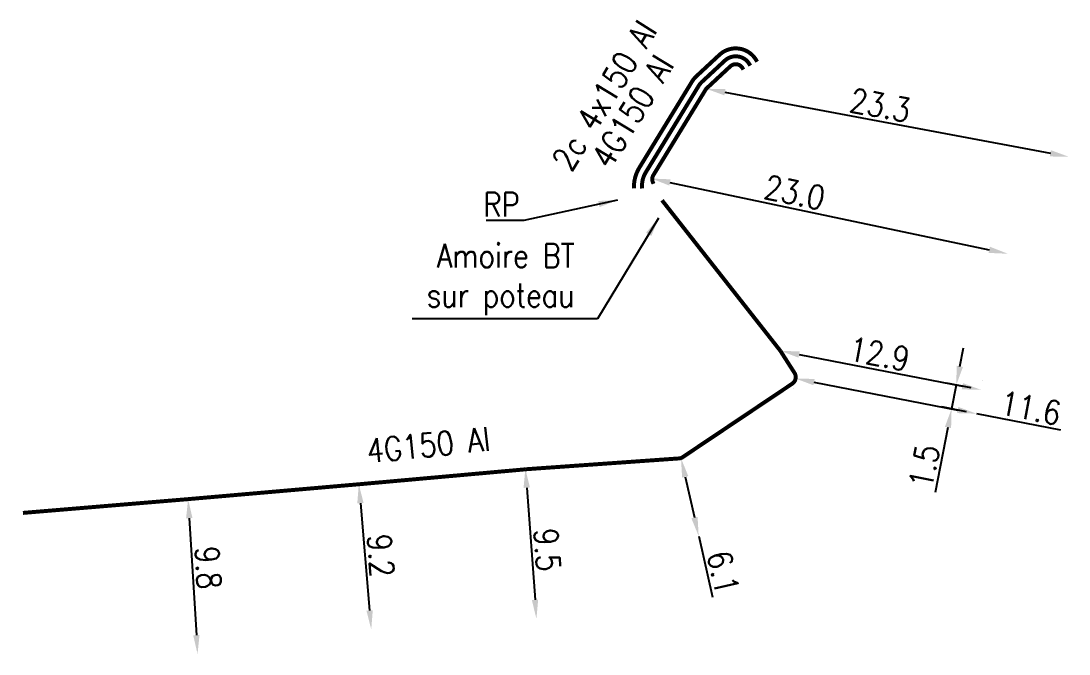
# Model space of a CAD drawing. Header units: millimetres. Extents: x 173000 to 173998, y 130000 to 131000.
# Drawn here: x 172999.9 to 173066, y 130109.9 to 130149.9 of the extents above; entities that cross this region are included whole.
import ezdxf
from ezdxf.enums import TextEntityAlignment as Align

# ---------------------------------------------------------------- set-up
doc = ezdxf.new("R2010")
doc.units = ezdxf.units.MM
doc.header["$PDMODE"] = 34
doc.linetypes.add('B_ST_Al', pattern=[2000, 1000, 1000])
doc.layers.get('Defpoints').update_dxf_attribs({"linetype": 'CONTINUOUS'})
doc.layers.add('B_100', color=3, linetype='CONTINUOUS')
doc.layers.add('B_110', color=1, linetype='CONTINUOUS')
doc.styles.get("Standard").update_dxf_attribs({"font": 'romans.shx', "width": 0.85})
doc.dimstyles.get("Standard").update_dxf_attribs({"dimtxt": 1.5, "dimasz": 1.2, "dimexe": 0.625, "dimexo": 0.625, "dimgap": 0.25, "dimtad": 1, "dimdec": 1, "dimzin": 0, "dimdsep": 46, "dimtxsty": 'Standard', "dimcen": -0.5, "dimadec": 0, "dimazin": 0, "dimtfac": 1, "dimtdec": 1, "dimtmove": 0, "dimatfit": 3, "dimfxl": 1, "dimtolj": 1, "dimtzin": 0, "dimarcsym": 0})

# ---------------------------------------------------------------- blocks, each defined once
blk = doc.blocks.new('*D109')
at = {"layer": 'B_110', "color": 0, "linetype": 'Continuous', "lineweight": -2}
blk.add_line((173044.305, 130145.391), (173064.846, 130141.533), dxfattribs=at)
at = {"layer": 'B_110', "color": 0, "linetype": 'Continuous'}
for points in [[(173044.342, 130145.587), (173044.268, 130145.194), (173043.125, 130145.612)], [(173064.883, 130141.73), (173064.809, 130141.337), (173066.025, 130141.312)]]:
    blk.add_solid(points, dxfattribs=at)
at = {"layer": 'Defpoints', "color": 0, "linetype": 'Continuous'}
for p in [(173043.125, 130145.612), (173066.025, 130141.312), (173066.025, 130141.312)]:
    blk.add_point(p, dxfattribs=at)
at = {"layer": 'B_110', "color": 0, "linetype": 'Continuous', "insert": (173054.106, 130144.568), "char_height": 1.5, "attachment_point": 5, "rotation": 349.3641}
blk.add_mtext('\\A1;23.3', dxfattribs=at)
blk = doc.blocks.new('*D110')
at = {"layer": 'B_110', "color": 0, "linetype": 'Continuous', "lineweight": -2}
blk.add_line((173040.833, 130139.695), (173060.989, 130135.44), dxfattribs=at)
at = {"layer": 'B_110', "color": 0, "linetype": 'Continuous'}
for points in [[(173040.874, 130139.89), (173040.792, 130139.499), (173039.659, 130139.942)], [(173061.03, 130135.636), (173060.948, 130135.244), (173062.163, 130135.192)]]:
    blk.add_solid(points, dxfattribs=at)
at = {"layer": 'Defpoints', "color": 0, "linetype": 'Continuous'}
for p in [(173039.659, 130139.942), (173062.163, 130135.192), (173062.163, 130135.192)]:
    blk.add_point(p, dxfattribs=at)
at = {"layer": 'B_110', "color": 0, "linetype": 'Continuous', "insert": (173048.703, 130139.055), "char_height": 1.5, "attachment_point": 5, "rotation": 348.0802}
blk.add_mtext('\\A1;23.0', dxfattribs=at)
blk = doc.blocks.new('*D111')
at = {"layer": 'B_110', "color": 0, "linetype": 'Continuous', "lineweight": -2}
for p, q in [((173049.928, 130127.088), (173058.998, 130125.325)), ((173048.633, 130126.714), (173048.631, 130126.703)), ((173060.176, 130125.096), (173065.48, 130124.065))]:
    blk.add_line(p, q, dxfattribs=at)
at = {"layer": 'B_110', "color": 0, "linetype": 'Continuous'}
for points in [[(173049.966, 130127.284), (173049.89, 130126.891), (173048.75, 130127.316)], [(173059.036, 130125.521), (173058.96, 130125.129), (173060.176, 130125.096)]]:
    blk.add_solid(points, dxfattribs=at)
at = {"layer": 'Defpoints', "color": 0, "linetype": 'Continuous'}
for p in [(173048.752, 130127.327), (173060.176, 130125.096), (173060.176, 130125.096)]:
    blk.add_point(p, dxfattribs=at)
at = {"layer": 'B_110', "color": 0, "linetype": 'Continuous', "insert": (173063.608, 130125.448), "char_height": 1.5, "attachment_point": 5, "rotation": 349.00256}
blk.add_mtext('\\A1;11.6', dxfattribs=at)
blk = doc.blocks.new('*D112')
at = {"layer": 'B_110', "color": 0, "linetype": 'Continuous', "lineweight": -2}
for p, q in [((173059.134, 130128.08), (173059.363, 130129.258)), ((173059.858, 130126.717), (173058.292, 130127.021)), ((173058.905, 130126.902), (173058.613, 130125.4)), ((173059.562, 130125.215), (173058, 130125.519)), ((173058.384, 130124.222), (173057.585, 130120.109))]:
    blk.add_line(p, q, dxfattribs=at)
at = {"layer": 'B_110', "color": 0, "linetype": 'Continuous'}
for points in [[(173058.938, 130128.118), (173059.33, 130128.042), (173058.905, 130126.902)], [(173058.188, 130124.26), (173058.581, 130124.183), (173058.613, 130125.4)]]:
    blk.add_solid(points, dxfattribs=at)
at = {"layer": 'Defpoints', "color": 0, "linetype": 'Continuous'}
for p in [(173060.471, 130126.597), (173058.613, 130125.4), (173060.176, 130125.096)]:
    blk.add_point(p, dxfattribs=at)
at = {"layer": 'B_110', "color": 0, "linetype": 'Continuous', "insert": (173056.889, 130121.767), "char_height": 1.5, "attachment_point": 5, "rotation": 79.00178}
blk.add_mtext('\\A1;1.5', dxfattribs=at)
blk = doc.blocks.new('*D113')
at = {"layer": 'B_110', "color": 0, "linetype": 'Continuous', "lineweight": -2}
for p, q in [((173048.986, 130128.829), (173059.294, 130126.826)), ((173060.591, 130127.211), (173060.591, 130127.211))]:
    blk.add_line(p, q, dxfattribs=at)
at = {"layer": 'B_110', "color": 0, "linetype": 'Continuous'}
for points in [[(173049.025, 130129.026), (173048.948, 130128.633), (173047.808, 130129.058)], [(173059.332, 130127.023), (173059.255, 130126.63), (173060.471, 130126.597)]]:
    blk.add_solid(points, dxfattribs=at)
at = {"layer": 'Defpoints', "color": 0, "linetype": 'Continuous'}
for p in [(173047.808, 130129.058), (173060.471, 130126.597), (173060.471, 130126.597)]:
    blk.add_point(p, dxfattribs=at)
at = {"layer": 'B_110', "color": 0, "linetype": 'Continuous', "insert": (173054.055, 130128.863), "char_height": 1.5, "attachment_point": 5, "rotation": 349.00178}
blk.add_mtext('\\A1;12.9', dxfattribs=at)
blk = doc.blocks.new('*D114')
at = {"layer": 'B_110', "color": 0, "linetype": 'Continuous', "lineweight": -2}
for p, q in [((173041.799, 130121.107), (173042.385, 130118.529)), ((173042.65, 130117.359), (173043.524, 130113.511))]:
    blk.add_line(p, q, dxfattribs=at)
at = {"layer": 'B_110', "color": 0, "linetype": 'Continuous'}
for points in [[(173041.994, 130121.151), (173041.604, 130121.062), (173041.534, 130122.277)], [(173042.58, 130118.574), (173042.19, 130118.485), (173042.65, 130117.359)]]:
    blk.add_solid(points, dxfattribs=at)
at = {"layer": 'Defpoints', "color": 0, "linetype": 'Continuous'}
for p in [(173041.534, 130122.277), (173042.65, 130117.359), (173042.65, 130117.359)]:
    blk.add_point(p, dxfattribs=at)
at = {"layer": 'B_110', "color": 0, "linetype": 'Continuous', "insert": (173044.196, 130115.071), "char_height": 1.5, "attachment_point": 5, "rotation": 282.79511}
blk.add_mtext('\\A1;6.1', dxfattribs=at)
blk = doc.blocks.new('*D115')
at = {"layer": 'B_110', "color": 0, "linetype": 'Continuous', "lineweight": -2}
blk.add_line((173031.797, 130120.42), (173032.32, 130113.34), dxfattribs=at)
at = {"layer": 'B_110', "color": 0, "linetype": 'Continuous'}
for points in [[(173031.997, 130120.435), (173031.598, 130120.406), (173031.709, 130121.617)], [(173032.519, 130113.354), (173032.12, 130113.325), (173032.408, 130112.143)]]:
    blk.add_solid(points, dxfattribs=at)
at = {"layer": 'Defpoints', "color": 0, "linetype": 'Continuous'}
for p in [(173031.709, 130121.617), (173032.408, 130112.143), (173032.408, 130112.143)]:
    blk.add_point(p, dxfattribs=at)
at = {"layer": 'B_110', "color": 0, "linetype": 'Continuous', "insert": (173033.089, 130116.497), "char_height": 1.5, "attachment_point": 5, "rotation": 274.22054}
blk.add_mtext('\\A1;9.5', dxfattribs=at)
blk = doc.blocks.new('*D116')
at = {"layer": 'B_110', "color": 0, "linetype": 'Continuous', "lineweight": -2}
for p, q in [((173020.575, 130120.582), (173020.575, 130120.582)), ((173021.3, 130119.439), (173021.881, 130112.664))]:
    blk.add_line(p, q, dxfattribs=at)
at = {"layer": 'B_110', "color": 0, "linetype": 'Continuous'}
for points in [[(173021.5, 130119.456), (173021.101, 130119.422), (173021.198, 130120.635)], [(173022.08, 130112.681), (173021.682, 130112.647), (173021.984, 130111.469)]]:
    blk.add_solid(points, dxfattribs=at)
at = {"layer": 'Defpoints', "color": 0, "linetype": 'Continuous'}
for p in [(173021.198, 130120.635), (173021.984, 130111.469), (173021.984, 130111.469)]:
    blk.add_point(p, dxfattribs=at)
at = {"layer": 'B_110', "color": 0, "linetype": 'Continuous', "insert": (173022.587, 130116.137), "char_height": 1.5, "attachment_point": 5, "rotation": 274.89829}
blk.add_mtext('\\A1;9.2', dxfattribs=at)
blk = doc.blocks.new('*D117')
at = {"layer": 'B_110', "color": 0, "linetype": 'Continuous', "lineweight": -2}
blk.add_line((173010.497, 130118.499), (173010.946, 130111.113), dxfattribs=at)
at = {"layer": 'B_110', "color": 0, "linetype": 'Continuous'}
for points in [[(173010.697, 130118.511), (173010.297, 130118.487), (173010.424, 130119.697)], [(173011.146, 130111.125), (173010.747, 130111.101), (173011.019, 130109.915)]]:
    blk.add_solid(points, dxfattribs=at)
at = {"layer": 'Defpoints', "color": 0, "linetype": 'Continuous'}
for p in [(173010.424, 130119.697), (173011.019, 130109.915), (173011.019, 130109.915)]:
    blk.add_point(p, dxfattribs=at)
at = {"layer": 'B_110', "color": 0, "linetype": 'Continuous', "insert": (173011.689, 130115.369), "char_height": 1.5, "attachment_point": 5, "rotation": 273.47953}
blk.add_mtext('\\A1;9.8', dxfattribs=at)

msp = doc.modelspace()

# ---------------------------------------------------------------- linework, layer by layer
at = {"layer": 'B_100', "linetype": 'B_ST_Al', "const_width": 0.25, "flags": 128}
for points in [[(173046.34, 130147.318), (173046.289, 130147.407, 0.482545), (173043.967, 130147.759), (173042.495, 130146.392, 0.068466), (173042.236, 130146.075), (173038.898, 130140.616, 0.147356), (173038.564, 130139.316, 0.225725)], [(173045.906, 130147.069), (173045.855, 130147.158, 0.482545), (173044.307, 130147.393), (173042.835, 130146.026, 0.068466), (173042.663, 130145.815), (173039.319, 130140.346, 0.169091), (173039.081, 130139.316, 0.227474)]]:
    msp.add_lwpolyline(points, format="xyb", dxfattribs=at)
at = {"layer": 'B_110', "linetype": 'B_ST_Al', "const_width": 0.25, "flags": 128}
for points in [[(173045.472, 130146.82), (173045.421, 130146.909, 0.482545), (173044.647, 130147.027), (173043.176, 130145.659, 0.068466), (173043.089, 130145.554), (173039.792, 130140.16, 0.240472), (173039.757, 130139.707), (173039.798, 130139.609)], [(173040.336, 130138.567), (173047.808, 130129.058, -0.035466), (173047.808, 130129.058), (173048.696, 130127.669, -0.407604), (173048.553, 130126.985), (173041.644, 130122.351, -0.13078), (173041.401, 130122.267), (173031.741, 130121.584, -0.023449), (173031.695, 130121.577), (173021.198, 130120.635), (173010.424, 130119.697), (173000, 130118.827)]]:
    msp.add_lwpolyline(points, format="xyb", dxfattribs=at)

# ---------------------------------------------------------------- texts
at = {"layer": 'B_100', "linetype": 'B_ST_Al', "width": 0.85}
msp.add_text('2c 4x150 Al', height=1.5, rotation=58.56014, dxfattribs=at).set_placement((173036.7, 130145.188), align=Align.MIDDLE)
at = {"layer": 'B_100', "linetype": 'Continuous', "insert": (173031.36, 130138.3), "char_height": 1.5, "attachment_point": 6}
msp.add_mtext('RP', dxfattribs=at)
at = {"layer": 'B_110', "linetype": 'B_ST_Al', "width": 0.85}
for rotation, p in [(58.56014, (173038.469, 130144.17)), (5.81638, (173025.587, 130123.12))]:
    msp.add_text('4G150 Al', height=1.5, rotation=rotation, dxfattribs=at).set_placement(p, align=Align.MIDDLE)
at = {"layer": 'B_110', "linetype": 'Continuous', "insert": (173034.818, 130133.572), "char_height": 1.5, "attachment_point": 6}
msp.add_mtext('Amoire BT\\Psur poteau ', dxfattribs=at)

# ---------------------------------------------------------------- dimensions: what is measured, and where the dimension line sits
at = {"layer": 'B_110', "linetype": 'Continuous'}
for base, p1, p2, angle, picture, middle in [((173066.025, 130141.312), (173043.125, 130145.612), (173066.025, 130141.312), 169.3641, '*D109', (173053.921, 130143.585)), ((173062.163, 130135.192), (173039.659, 130139.942), (173062.163, 130135.192), 168.0802, '*D110', (173048.496, 130138.077)), ((173060.471, 130126.597), (173047.808, 130129.058), (173060.471, 130126.597), 169.00178, '*D113', (173053.865, 130127.881)), ((173058.613, 130125.4), (173060.471, 130126.597), (173060.176, 130125.096), 79.00178, '*D112', (173057.87, 130121.576)), ((173060.176, 130125.096), (173048.752, 130127.327), (173060.176, 130125.096), 169.00256, '*D111', (173063.417, 130124.466)), ((173032.408, 130112.143), (173031.709, 130121.617), (173032.408, 130112.143), 94.22054, '*D115', (173032.092, 130116.423)), ((173011.019, 130109.915), (173010.424, 130119.697), (173011.019, 130109.915), 93.47953, '*D117', (173010.691, 130115.308))]:
    dim = msp.add_linear_dim(base=base, p1=p1, p2=p2, angle=angle, dimstyle='Standard', dxfattribs=at)
    dim.commit()
    dim.dimension.update_dxf_attribs({"geometry": picture, "text_midpoint": middle, "dimtype": 160})
dim = msp.add_linear_dim(base=(173042.65, 130117.359), p1=(173041.534, 130122.277), p2=(173042.65, 130117.359), angle=102.79511, text='6.1', dimstyle='Standard', dxfattribs=at)
dim.commit()
dim.dimension.update_dxf_attribs({"geometry": '*D114', "text_midpoint": (173043.22, 130114.85), "dimtype": 160})
dim = msp.add_linear_dim(base=(173021.984, 130111.469), p1=(173021.198, 130120.635), p2=(173021.984, 130111.469), angle=94.89829, dimstyle='Standard', dxfattribs=at)
dim.commit()
dim.dimension.update_dxf_attribs({"geometry": '*D116', "text_midpoint": (173022.587, 130116.137)})

# ---------------------------------------------------------------- leaders
at = {"layer": 'B_100', "linetype": 'Continuous', "annotation_type": 0, "has_hookline": 1, "hookline_direction": 1, "text_width": 2.125}
msp.add_leader([(173037.525, 130138.584), (173031.61, 130137.3)], dimstyle='Standard', dxfattribs=at)
at = {"layer": 'B_110', "linetype": 'Continuous', "annotation_type": 0, "has_hookline": 1, "hookline_direction": 1, "text_width": 10.261}
msp.add_leader([(173040.117, 130137.444), (173036.268, 130131.072), (173035.068, 130131.072)], dimstyle='Standard', dxfattribs=at)

doc.saveas('drawing.dxf')
